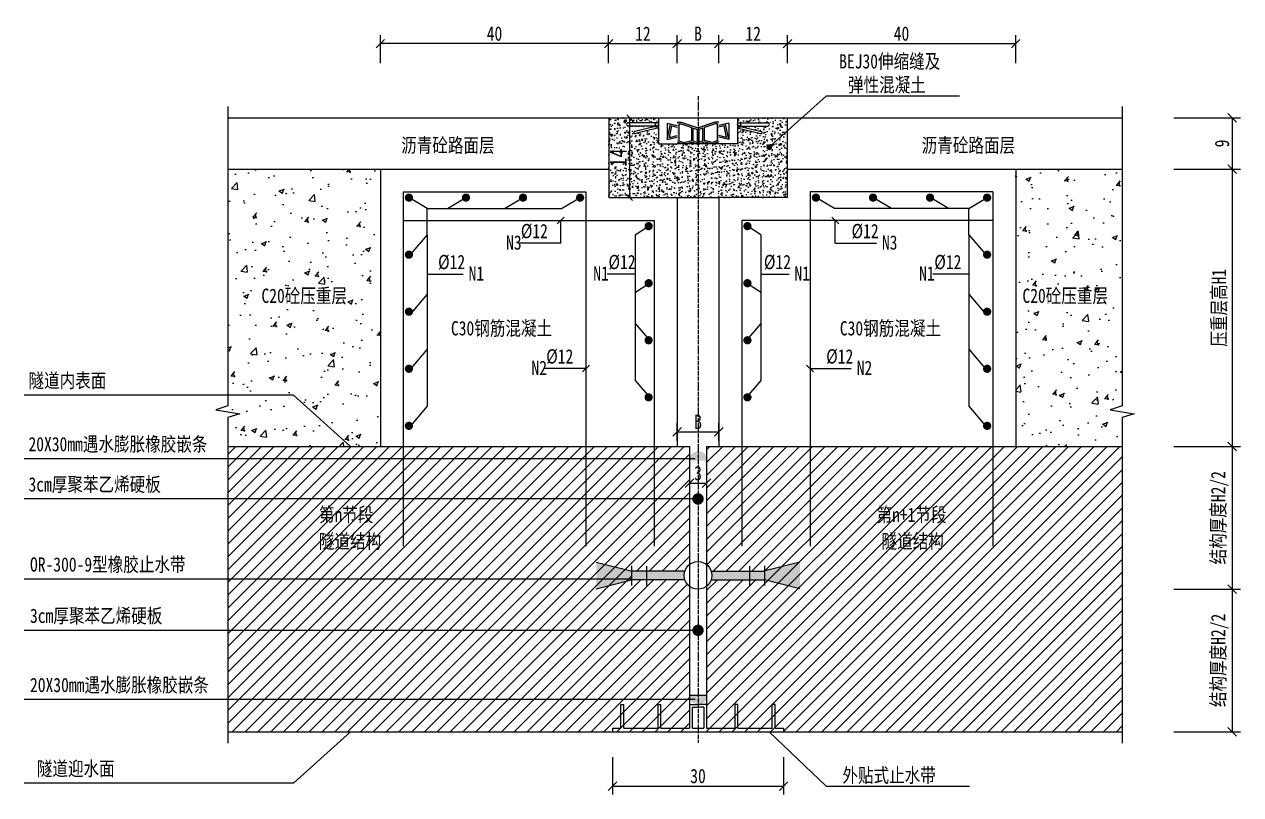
# Model space of a CAD drawing. Header units: millimetres. Extents: x 7719 to 273165, y -3008 to 2785.
# Drawn here: x 9907 to 12038, y 1435 to 2785 of the extents above; entities that cross this region are included whole.
import ezdxf

# ---------------------------------------------------------------- set-up
doc = ezdxf.new("R2010")
doc.units = ezdxf.units.MM
doc.header["$LTSCALE"] = 0.3
doc.header["$MEASUREMENT"] = 0
doc.linetypes.add('ACAD_ISO04W100', pattern=[30, 24, -3, 0, -3])
for name, color, linetype in [('D', 4, 'Continuous'), ('DIM', 3, 'Continuous'), ('填充', 8, 'Continuous'), ('文字', 7, 'Continuous'), ('结构', 2, 'Continuous'), ('钢筋', 1, 'Continuous')]:
    doc.layers.add(name, color=color, linetype=linetype)
doc.styles.add('FSD', font='fsdb_e.shx', dxfattribs={"width": 0.8, "bigfont": 'fsd.shx'})
doc.styles.add('宋体', font='SimSun.ttf', dxfattribs={"width": 0.8})
doc.dimstyles.new('1比100结构', dxfattribs={"dimscale": 10, "dimtxt": 2.5, "dimasz": 1.5, "dimexe": 1.5, "dimexo": 1, "dimgap": 0.5, "dimtad": 1, "dimdec": 1, "dimdsep": 46, "dimtxsty": '宋体', "dimblk": 'ARCHTICK', "dimcen": 0.09, "dimclrd": 256, "dimclre": 256, "dimclrt": 6, "dimaunit": 1, "dimadec": 3, "dimazin": 0, "dimtfac": 1, "dimtdec": 1, "dimtix": 1, "dimtofl": 0, "dimtmove": 2, "dimatfit": 3, "dimldrblk": 'ARCHTICK', "dimfxl": 0, "dimtolj": 1, "dimtzin": 0, "dimarcsym": 0})
doc.dimstyles.new('lj-100', dxfattribs={"dimtxt": 30, "dimasz": 10, "dimexe": 15, "dimexo": 10, "dimgap": 5, "dimtad": 1, "dimlfac": 0.1, "dimdsep": 46, "dimtxsty": 'FSD', "dimblk": 'ARCHTICK', "dimcen": 25, "dimclrd": 7, "dimclre": 7, "dimclrt": 7, "dimadec": 0, "dimazin": 0, "dimtfac": 1, "dimtix": 1, "dimtmove": 2, "dimatfit": 3, "dimldrblk": 'ARCHTICK', "dimfxl": 0, "dimarcsym": 0})

# ---------------------------------------------------------------- blocks, each defined once
blk = doc.blocks.new('_ARCHTICK')
at = {"layer": 'DIM', "color": 4, "linetype": 'ByBlock'}
blk.add_line((-0.5, -0.5), (0.5, 0.5), dxfattribs=at)
blk = doc.blocks.new('*D35')
at = {"lineweight": -2}
for p, q in [((10930.6, 2717.1), (10930.6, 2766.2)), ((10930.6, 2751.2), (11050.6, 2751.2)), ((11050.6, 2717.1), (11050.6, 2766.2))]:
    blk.add_line(p, q, dxfattribs=at)
at = {"lineweight": -2, "xscale": 15, "yscale": 15, "zscale": 15, "rotation": 180}
blk.add_blockref('_ARCHTICK', (10930.6, 2751.2), dxfattribs=at)
at = {"lineweight": -2, "xscale": 15, "yscale": 15, "zscale": 15}
blk.add_blockref('_ARCHTICK', (11050.6, 2751.2), dxfattribs=at)
at = {"color": 6, "insert": (10990.6, 2768.7), "char_height": 25, "attachment_point": 5, "style": '宋体'}
blk.add_mtext('\\A1;12', dxfattribs=at)
blk = doc.blocks.new('*D36')
at = {"lineweight": -2}
for p, q in [((11050.6, 2717.1), (11050.6, 2766.2)), ((11050.6, 2751.2), (11123.8, 2751.2)), ((11123.8, 2717.1), (11123.8, 2766.2))]:
    blk.add_line(p, q, dxfattribs=at)
at = {"lineweight": -2, "xscale": 15, "yscale": 15, "zscale": 15, "rotation": 180}
blk.add_blockref('_ARCHTICK', (11050.6, 2751.2), dxfattribs=at)
at = {"lineweight": -2, "xscale": 15, "yscale": 15, "zscale": 15}
blk.add_blockref('_ARCHTICK', (11123.8, 2751.2), dxfattribs=at)
at = {"color": 6, "insert": (11087.2, 2768.7), "char_height": 25, "attachment_point": 5, "style": '宋体'}
blk.add_mtext('\\A1;B', dxfattribs=at)
blk = doc.blocks.new('*D37')
at = {"lineweight": -2}
for p, q in [((11123.8, 2717.1), (11123.8, 2766.2)), ((11123.8, 2751.2), (11243.8, 2751.2)), ((11243.8, 2717.1), (11243.8, 2766.2))]:
    blk.add_line(p, q, dxfattribs=at)
at = {"lineweight": -2, "xscale": 15, "yscale": 15, "zscale": 15, "rotation": 180}
blk.add_blockref('_ARCHTICK', (11123.8, 2751.2), dxfattribs=at)
at = {"lineweight": -2, "xscale": 15, "yscale": 15, "zscale": 15}
blk.add_blockref('_ARCHTICK', (11243.8, 2751.2), dxfattribs=at)
at = {"color": 6, "insert": (11183.8, 2768.7), "char_height": 25, "attachment_point": 5, "style": '宋体'}
blk.add_mtext('\\A1;12', dxfattribs=at)
blk = doc.blocks.new('2')
at = {"layer": 'D', "color": 4}
for p, q in [((212889.2, -137292.2), (212889.2, -137260.7)), ((212889.2, -137260.7), (212892.9, -137260.7)), ((212892.9, -137292.2), (212892.9, -137260.7)), ((212937.9, -137292.2), (212937.9, -137260.7)), ((212937.9, -137260.7), (212941.7, -137260.7)), ((212941.7, -137292.2), (212941.7, -137260.7)), ((212979.2, -137260.7), (212990.4, -137260.7)), ((212979.2, -137260.7), (212979.2, -137292.2)), ((213001.7, -137260.7), (212990.4, -137260.7)), ((213001.7, -137260.7), (213001.7, -137292.2)), ((213039.2, -137292.2), (213039.2, -137260.7)), ((213042.9, -137260.7), (213039.2, -137260.7)), ((213042.9, -137292.2), (213042.9, -137260.7)), ((213087.9, -137292.2), (213087.9, -137260.7)), ((213091.7, -137260.7), (213087.9, -137260.7)), ((213091.7, -137292.2), (213091.7, -137260.7)), ((212982.9, -137264.5), (212990.4, -137264.5)), ((212982.9, -137264.5), (212982.9, -137292.2)), ((212997.9, -137264.5), (212990.4, -137264.5)), ((212997.9, -137264.5), (212997.9, -137292.2)), ((212877.9, -137292.2), (212889.2, -137292.2)), ((212877.9, -137292.2), (212877.9, -137296.7)), ((212892.9, -137292.2), (212937.9, -137292.2)), ((212941.7, -137292.2), (212979.2, -137292.2)), ((212982.9, -137292.2), (212997.9, -137292.2)), ((213001.7, -137292.2), (213039.2, -137292.2)), ((213042.9, -137292.2), (213087.9, -137292.2)), ((213091.7, -137292.2), (213102.9, -137292.2)), ((213102.9, -137292.2), (213102.9, -137296.7)), ((212877.9, -137296.7), (213102.9, -137296.7))]:
    blk.add_line(p, q, dxfattribs=at)
blk = doc.blocks.new('*D38')
at = {"lineweight": -2}
for p, q in [((11921.1, 2531.3), (12038, 2531.3)), ((12023, 2531.3), (12023, 2045.2)), ((11921.1, 2045.2), (12038, 2045.2))]:
    blk.add_line(p, q, dxfattribs=at)
at = {"lineweight": -2, "xscale": 15, "yscale": 15, "zscale": 15}
for p, rotation in [((12023, 2531.3), 90), ((12023, 2045.2), 270)]:
    blk.add_blockref('_ARCHTICK', p, dxfattribs=dict(at, rotation=rotation))
at = {"color": 6, "insert": (12001.5, 2288.3), "char_height": 25, "attachment_point": 5, "rotation": 90, "style": '宋体'}
blk.add_mtext('\\A1;压重层高H1', dxfattribs=at)
blk = doc.blocks.new('*D39')
at = {"lineweight": -2}
for p, q in [((11921.1, 2045.2), (12038, 2045.2)), ((12023, 2045.2), (12023, 1795.2)), ((11921.1, 1795.2), (12038, 1795.2))]:
    blk.add_line(p, q, dxfattribs=at)
at = {"lineweight": -2, "xscale": 15, "yscale": 15, "zscale": 15}
for p, rotation in [((12023, 2045.2), 90), ((12023, 1795.2), 270)]:
    blk.add_blockref('_ARCHTICK', p, dxfattribs=dict(at, rotation=rotation))
at = {"color": 6, "insert": (12001.6, 1920.2), "char_height": 25, "attachment_point": 5, "rotation": 90, "style": '宋体'}
blk.add_mtext('\\A1;结构厚度H2/2', dxfattribs=at)
blk = doc.blocks.new('*D40')
at = {"lineweight": -2}
for p, q in [((11921.1, 1795.2), (12038, 1795.2)), ((12023, 1795.2), (12023, 1545.2)), ((11921.1, 1545.2), (12038, 1545.2))]:
    blk.add_line(p, q, dxfattribs=at)
at = {"lineweight": -2, "xscale": 15, "yscale": 15, "zscale": 15}
for p, rotation in [((12023, 1795.2), 90), ((12023, 1545.2), 270)]:
    blk.add_blockref('_ARCHTICK', p, dxfattribs=dict(at, rotation=rotation))
at = {"color": 6, "insert": (12001.6, 1670.2), "char_height": 25, "attachment_point": 5, "rotation": 90, "style": '宋体'}
blk.add_mtext('\\A1;结构厚度H2/2', dxfattribs=at)
blk = doc.blocks.new('*D41')
at = {"lineweight": -2}
for p, q in [((11072.2, 2011.4), (11072.2, 1965.8)), ((11102.2, 2011.4), (11102.2, 1965.8)), ((11072.2, 1980.8), (11102.2, 1980.8))]:
    blk.add_line(p, q, dxfattribs=at)
at = {"lineweight": -2, "xscale": 15, "yscale": 15, "zscale": 15, "rotation": 180}
blk.add_blockref('_ARCHTICK', (11072.2, 1980.8), dxfattribs=at)
at = {"lineweight": -2, "xscale": 15, "yscale": 15, "zscale": 15}
blk.add_blockref('_ARCHTICK', (11102.2, 1980.8), dxfattribs=at)
at = {"color": 6, "insert": (11087.2, 1998.3), "char_height": 25, "attachment_point": 5, "style": '宋体'}
blk.add_mtext('\\A1;3', dxfattribs=at)
blk = doc.blocks.new('*D47')
at = {"lineweight": -2}
for p, q in [((11050.6, 2055.2), (11050.6, 2085.8)), ((11050.6, 2070.8), (11123.8, 2070.8)), ((11123.8, 2055.2), (11123.8, 2085.8))]:
    blk.add_line(p, q, dxfattribs=at)
at = {"lineweight": -2, "xscale": 15, "yscale": 15, "zscale": 15, "rotation": 180}
blk.add_blockref('_ARCHTICK', (11050.6, 2070.8), dxfattribs=at)
at = {"lineweight": -2, "xscale": 15, "yscale": 15, "zscale": 15}
blk.add_blockref('_ARCHTICK', (11123.8, 2070.8), dxfattribs=at)
at = {"color": 6, "insert": (11087.2, 2088.3), "char_height": 25, "attachment_point": 5, "style": '宋体'}
blk.add_mtext('\\A1;B', dxfattribs=at)
blk = doc.blocks.new('*D42')
at = {"lineweight": -2}
for p, q in [((10937.2, 1500.5), (10937.2, 1434.9)), ((11237.2, 1500.5), (11237.2, 1434.9)), ((10937.2, 1449.9), (11237.2, 1449.9))]:
    blk.add_line(p, q, dxfattribs=at)
at = {"lineweight": -2, "xscale": 15, "yscale": 15, "zscale": 15, "rotation": 180}
blk.add_blockref('_ARCHTICK', (10937.2, 1449.9), dxfattribs=at)
at = {"lineweight": -2, "xscale": 15, "yscale": 15, "zscale": 15}
blk.add_blockref('_ARCHTICK', (11237.2, 1449.9), dxfattribs=at)
at = {"color": 6, "insert": (11087.2, 1467.4), "char_height": 25, "attachment_point": 5, "style": '宋体'}
blk.add_mtext('\\A1;30', dxfattribs=at)
blk = doc.blocks.new('*D43')
at = {"color": 7, "lineweight": -2}
for p, q in [((10944.5, 2621.3), (10982.2, 2621.3)), ((10967.2, 2621.3), (10967.2, 2481.3)), ((10944.5, 2481.3), (10982.2, 2481.3))]:
    blk.add_line(p, q, dxfattribs=at)
at = {"color": 7, "lineweight": -2, "xscale": 10, "yscale": 10, "zscale": 10}
for p, rotation in [((10967.2, 2621.3), 90), ((10967.2, 2481.3), 270)]:
    blk.add_blockref('_ARCHTICK', p, dxfattribs=dict(at, rotation=rotation))
at = {"color": 7, "insert": (10947.2, 2551.3), "char_height": 30, "attachment_point": 5, "rotation": 90, "style": '宋体'}
blk.add_mtext('14', dxfattribs=at)
blk = doc.blocks.new('*D44')
at = {"lineweight": -2}
for p, q in [((11921.1, 2621.3), (12038, 2621.3)), ((12023, 2621.3), (12023, 2531.3)), ((11921.1, 2531.3), (12038, 2531.3))]:
    blk.add_line(p, q, dxfattribs=at)
at = {"lineweight": -2, "xscale": 15, "yscale": 15, "zscale": 15}
for p, rotation in [((12023, 2621.3), 90), ((12023, 2531.3), 270)]:
    blk.add_blockref('_ARCHTICK', p, dxfattribs=dict(at, rotation=rotation))
at = {"color": 6, "insert": (12005.5, 2576.3), "char_height": 25, "attachment_point": 5, "rotation": 90, "style": '宋体'}
blk.add_mtext('\\A1;9', dxfattribs=at)
blk = doc.blocks.new('*D45')
at = {"lineweight": -2}
for p, q in [((10530.6, 2717.1), (10530.6, 2766.2)), ((10930.6, 2751.2), (10530.6, 2751.2)), ((10930.6, 2717.1), (10930.6, 2766.2))]:
    blk.add_line(p, q, dxfattribs=at)
at = {"lineweight": -2, "xscale": 15, "yscale": 15, "zscale": 15, "rotation": 180}
blk.add_blockref('_ARCHTICK', (10530.6, 2751.2), dxfattribs=at)
at = {"lineweight": -2, "xscale": 15, "yscale": 15, "zscale": 15}
blk.add_blockref('_ARCHTICK', (10930.6, 2751.2), dxfattribs=at)
at = {"color": 6, "insert": (10730.6, 2768.7), "char_height": 25, "attachment_point": 5, "style": '宋体'}
blk.add_mtext('\\A1;40', dxfattribs=at)
blk = doc.blocks.new('*D46')
at = {"lineweight": -2}
for p, q in [((11243.8, 2717.1), (11243.8, 2766.2)), ((11243.8, 2751.2), (11643.8, 2751.2)), ((11643.8, 2717.1), (11643.8, 2766.2))]:
    blk.add_line(p, q, dxfattribs=at)
at = {"lineweight": -2, "xscale": 15, "yscale": 15, "zscale": 15, "rotation": 180}
blk.add_blockref('_ARCHTICK', (11243.8, 2751.2), dxfattribs=at)
at = {"lineweight": -2, "xscale": 15, "yscale": 15, "zscale": 15}
blk.add_blockref('_ARCHTICK', (11643.8, 2751.2), dxfattribs=at)
at = {"color": 6, "insert": (11443.8, 2768.7), "char_height": 25, "attachment_point": 5, "style": '宋体'}
blk.add_mtext('\\A1;40', dxfattribs=at)

msp = doc.modelspace()

# ---------------------------------------------------------------- hatches: boundary and pattern name
at = {"layer": '填充'}
h = msp.add_hatch(dxfattribs=at)
h.set_pattern_fill('AR-CONC', color=256, scale=0.1, style=0)
h.set_pattern_definition([(50, (-206956.993, 135893.19), (18.2184669, -1.59390855), [1.905, -20.955]), (355, (-206956.993, 135893.19), (-3.5242826, 19.1056643), [1.524, -16.764]), (100.451, (-206955.474, 135893.057), (14.6942502, 17.5116688), [1.619, -17.809]), (46.1842, (-206956.993, 135898.27), (27.107904, -4.2042328), [2.8575, -31.4325]), (96.6356, (-206954.734, 135897.92), (23.7404234, 24.7425556), [2.4285, -26.7135]), (351.184, (-206956.993, 135898.27), (23.7404606, 24.7425118), [2.286, -25.146]), (21, (-206954.453, 135897), (15.161488, -10.22655185), [1.905, -20.955]), (326, (-206954.453, 135897), (6.1802028, 18.4187966), [1.524, -16.764]), (71.4514, (-206953.19, 135896.148), (21.3416491, 8.1922858), [1.619, -17.809]), (37.5, (-206956.9926, 135893.19), (0.30886033, 8.45550389), [0, -16.5608, 0, -17.018, 0, -16.8275]), (7.5, (-206956.993, 135893.19), (6.68196625, 10.01805748), [0, -9.7028, 0, -16.1798, 0, -6.4135]), (327.5, (-206962.657, 135893.19), (13.55905952, -0.5728744), [0, -6.35, 0, -19.812, 0, -26.289]), (317.5, (-206965.197, 135893.19), (14.81291814, 2.5426491), [0, -8.255, 0, -13.1572, 0, -18.669])])
h.paths.add_polyline_path([(11087.213, 2574.638), (11084.631, 2575.552), (11064.541, 2575.552), (11062.003, 2574.885), (11060.192, 2575.552), (11050.636, 2575.552), (11018.167, 2575.552), (11018.167, 2609.437, -0.4063833), (11015.047, 2606.775), (10965.013, 2606.775, -1.04899554), (10964.908, 2612.647), (11015.151, 2612.647, -0.39604235), (11018.167, 2609.98), (11018.167, 2621.342), (10930.636, 2621.342), (10930.636, 2481.342), (11087.213, 2481.342)])
h.paths.add_polyline_path([(10977.618, 2593.67, -1.14481063), (10976.368, 2597.304), (11015.248, 2606.594, -0.55240095), (11018.026, 2604.846, -0.37454235), (11016.353, 2602.925)], flags=16)
h.paths.add_polyline_path([(11243.79, 2598.368), (11214.001, 2571.467, -0.18571128), (11214.645, 2569.792, -1), (11209.645, 2569.792, -0.68675127), (11214.001, 2571.467), (11243.79, 2598.368), (11243.79, 2621.342), (11223.388, 2621.342), (11213.752, 2612.641, -0.18571128), (11214.397, 2610.965, -0.3693624), (11212.284, 2608.495, -0.31240098), (11209.413, 2606.775), (11159.379, 2606.775, -0.4063833), (11156.259, 2609.437), (11156.259, 2575.552), (11114.233, 2575.552), (11112.423, 2574.885), (11109.885, 2575.552), (11089.795, 2575.552), (11087.213, 2574.638), (11087.213, 2481.342), (11123.79, 2481.342), (11243.79, 2481.342)])
h.paths.add_polyline_path([(11158.073, 2602.925, -0.37454235), (11156.4, 2604.846, -0.55240095), (11159.178, 2606.594), (11198.058, 2597.304, -1.14481063), (11196.808, 2593.67)], flags=16)
h.paths.add_polyline_path([(11223.388, 2621.342), (11156.259, 2621.342), (11156.259, 2609.98, -0.39604235), (11159.275, 2612.647), (11209.518, 2612.647, -0.04295488), (11210.021, 2612.618, -0.44796291), (11213.752, 2612.641)], flags=17)
h.paths.add_polyline_path([(10920.777, 2530.128), (10920.777, 2572.556), (10965.777, 2572.556), (10965.777, 2530.128)], flags=9)
for points in [[(11041.333, 2606.975), (11050.636, 2604.716), (11050.636, 2607.68), (11039.124, 2610.476), (11033.374, 2583.022), (11050.636, 2587.214), (11050.636, 2590.178), (11037.129, 2586.898)], [(11133.093, 2606.975), (11123.79, 2604.716), (11123.79, 2607.68), (11135.302, 2610.476), (11141.051, 2583.022), (11123.79, 2587.214), (11123.79, 2590.178), (11137.297, 2586.898)], [(11072.654, 2020.492), (11072.213, 2020.933), (11072.213, 2025.701, -0.65893126), (11102.213, 2027.976), (11102.213, 2020.492)], [(11064.215, 1811.672, -0.15893924), (11064.215, 1826.672), (10971.615, 1826.672), (10908.82, 1842.198), (10908.82, 1795.911), (10970.658, 1811.672)], [(11110.211, 1826.672, -0.15893924), (11110.211, 1811.672), (11203.768, 1811.672), (11265.606, 1795.911), (11265.606, 1842.198), (11202.811, 1826.672)], [(11072.654, 1609.41), (11072.213, 1608.969), (11072.213, 1604.201, 0.65893126), (11102.213, 1601.925), (11102.213, 1609.41)]]:
    msp.add_hatch(color=256, dxfattribs=at).paths.add_polyline_path(points)
h = msp.add_hatch(color=256, dxfattribs=at)
h.paths.add_polyline_path([(11087.213, 2603.488), (11057.807, 2613.351), (11050.636, 2613.351), (11050.636, 2579.077), (11062.003, 2574.885), (11076.07, 2578.583), (11087.213, 2574.638)])
h.paths.add_polyline_path([(11053.516, 2610.471), (11057.337, 2610.471), (11076.07, 2604.188), (11076.07, 2581.562), (11062.148, 2577.901), (11053.516, 2581.084)], flags=16)
h.paths.add_polyline_path([(11078.95, 2603.222), (11085.773, 2600.933), (11085.773, 2578.204), (11078.95, 2580.619)], flags=16)
h = msp.add_hatch(color=256, dxfattribs=at)
h.paths.add_polyline_path([(11087.213, 2603.488), (11116.619, 2613.351), (11123.79, 2613.351), (11123.79, 2579.077), (11112.423, 2574.885), (11098.356, 2578.583), (11087.213, 2574.638)])
h.paths.add_polyline_path([(11120.91, 2610.471), (11117.089, 2610.471), (11098.356, 2604.188), (11098.356, 2581.562), (11112.278, 2577.901), (11120.91, 2581.084)], flags=16)
h.paths.add_polyline_path([(11095.476, 2603.222), (11088.653, 2600.933), (11088.653, 2578.204), (11095.476, 2580.619)], flags=16)
h = msp.add_hatch(dxfattribs=at)
h.set_pattern_fill('AR-CONC', color=256, scale=0.5, style=0)
h.set_pattern_definition([(50, (-235257.485, 136057.88), (91.092334, -7.969543), [9.525, -104.775]), (355, (-235257.48, 136057.88), (-17.621413, 95.52832), [7.62, -83.82]), (100.451, (-235249.89, 136057.22), (73.47125, 87.558344), [8.095, -89.045]), (46.1842, (-235257.48, 136083.28), (135.53952, -21.021164), [14.2875, -157.1625]), (96.6356, (-235246.19, 136081.53), (118.70212, 123.71278), [12.1425, -133.5675]), (351.184, (-235257.48, 136083.28), (118.7023, 123.71256), [11.43, -125.73]), (21, (-235244.785, 136076.93), (75.80744, -51.13276), [9.525, -104.775]), (326, (-235244.78, 136076.93), (30.901014, 92.093983), [7.62, -83.82]), (71.4514, (-235238.47, 136072.67), (106.708245, 40.96143), [8.095, -89.045]), (37.5, (-235257.485, 136057.883), (1.5443016, 42.2775194), [0, -82.804, 0, -85.09, 0, -84.1375]), (7.5, (-235257.485, 136057.883), (33.409831, 50.0902874), [0, -48.514, 0, -80.899, 0, -32.0675]), (327.5, (-235285.806, 136057.883), (67.7952976, -2.864372), [0, -31.75, 0, -99.06, 0, -131.445]), (317.5, (-235298.506, 136057.883), (74.064591, 12.713246), [0, -41.275, 0, -65.786, 0, -93.345])])
h.paths.add_polyline_path([(10530.636, 2531.342), (10263.339, 2531.342), (10263.339, 2135.15), (10378.419, 2135.15), (10478.061, 2045.172), (10530.636, 2045.172)])
h.paths.add_polyline_path([(11830.585, 2531.342), (11643.79, 2531.342), (11643.79, 2045.172), (11830.585, 2045.172), (11830.585, 2095.667), (11851.585, 2102.667), (11809.585, 2109.667), (11830.585, 2116.667)])
h.paths.add_polyline_path([(10378.419, 2135.15), (10263.339, 2135.15), (10263.339, 2116.667), (10242.339, 2109.667), (10284.339, 2102.667), (10263.339, 2095.667), (10263.339, 2045.172), (10478.061, 2045.172)])
h.paths.add_polyline_path([(10314.098, 2284.794), (10486.862, 2284.794), (10486.862, 2333.752), (10314.098, 2333.752)], flags=24)
h.paths.add_polyline_path([(11647.516, 2284.794), (11820.28, 2284.794), (11820.28, 2333.752), (11647.516, 2333.752)], flags=24)
h = msp.add_hatch(dxfattribs=at)
h.set_pattern_fill('ANSI31', color=256, scale=5, style=0)
h.set_pattern_definition([(45, (-235257.485, 136307.883), (-11.22532015, 11.22532015), [])])
h.paths.add_polyline_path([(10414.814, 1901.412), (10530.689, 1901.412), (10530.689, 1950.37), (10414.814, 1950.37)], flags=24)
h.paths.add_polyline_path([(10414.814, 1854.798), (10544.911, 1854.798), (10544.911, 1903.756), (10414.814, 1903.756)], flags=24)
h.paths.add_polyline_path([(11391.714, 1901.412), (11536.034, 1901.412), (11536.034, 1950.37), (11391.714, 1950.37)], flags=24)
h.paths.add_polyline_path([(11400.64, 1854.798), (11530.738, 1854.798), (11530.738, 1903.756), (11400.64, 1903.756)], flags=24)
edge = h.paths.add_edge_path()
edge.add_line((10263.339, 1545.172), (11072.213, 1545.172))
edge.add_line((11072.213, 1545.172), (11072.213, 1800.194))
edge.add_arc((11087.213, 1819.172), 24.19, 198.062014, 231.677119, ccw=False)
edge.add_line((11064.215, 1811.672), (10970.658, 1811.672))
edge.add_line((10970.658, 1811.672), (10908.82, 1795.911))
edge.add_line((10908.82, 1795.911), (10656.508, 1699.851))
edge.add_line((10656.508, 1699.851), (10263.339, 1699.851))
edge.add_line((10263.339, 1699.851), (10263.339, 1545.172))
edge = h.paths.add_edge_path()
edge.add_line((11830.585, 2045.172), (11102.213, 2045.172))
edge.add_line((11102.213, 2045.172), (11102.213, 1838.15))
edge.add_arc((11087.213, 1819.172), 24.19, 18.062014, 51.677119, ccw=False)
edge.add_line((11110.211, 1826.672), (11202.811, 1826.672))
edge.add_line((11202.811, 1826.672), (11203.768, 1826.909))
edge.add_line((11203.768, 1826.909), (11203.768, 1811.672))
edge.add_line((11203.768, 1811.672), (11110.211, 1811.672))
edge.add_arc((11087.213, 1819.172), 24.19, 308.322881, 341.937986, ccw=False)
edge.add_line((11102.213, 1800.194), (11102.213, 1545.172))
edge.add_line((11102.213, 1545.172), (11830.585, 1545.172))
edge.add_line((11830.585, 1545.172), (11830.585, 2045.172))
edge = h.paths.add_edge_path()
edge.add_line((11072.213, 2045.172), (10263.339, 2045.172))
edge.add_line((10263.339, 2045.172), (10263.339, 1699.851))
edge.add_line((10263.339, 1699.851), (10656.508, 1699.851))
edge.add_line((10656.508, 1699.851), (10908.82, 1795.911))
edge.add_line((10908.82, 1795.911), (10970.658, 1811.672))
edge.add_line((10970.658, 1811.672), (10970.658, 1826.909))
edge.add_line((10970.658, 1826.909), (10971.615, 1826.672))
edge.add_line((10971.615, 1826.672), (11064.215, 1826.672))
edge.add_arc((11087.213, 1819.172), 24.19, 128.322881, 161.937986, ccw=False)
edge.add_line((11072.213, 1838.15), (11072.213, 2045.172))

# ---------------------------------------------------------------- linework, layer by layer
at = {"color": 6, "linetype": 'ACAD_ISO04W100'}
msp.add_line((11087.213, 2659.193), (11087.213, 1525.95), dxfattribs=at)
for p, q in [((11312.035, 2659.994), (11212.145, 2569.792)), ((11312.035, 2659.994), (11545.657, 2659.994)), ((10263.339, 2641.342), (10263.339, 2116.667)), ((11830.585, 2641.342), (11830.585, 2116.667)), ((11015.047, 2606.775), (10964.744, 2606.775)), ((11015.151, 2612.647), (10964.848, 2612.647)), ((11015.248, 2606.594), (10976.368, 2597.304)), ((11016.353, 2602.925), (10977.618, 2593.67)), ((11018.167, 2621.342), (11018.167, 2575.552)), ((11033.374, 2611.872), (11033.374, 2583.022)), ((11033.374, 2611.872), (11050.636, 2607.68)), ((11033.374, 2583.022), (11039.124, 2610.476)), ((11037.129, 2586.898), (11041.333, 2606.975)), ((11041.333, 2606.975), (11050.636, 2604.716)), ((11041.924, 2609.796), (11041.943, 2609.885)), ((11050.636, 2621.342), (11123.79, 2621.342)), ((11050.636, 2613.351), (11057.807, 2613.351)), ((11053.516, 2610.471), (11053.516, 2581.084)), ((11053.516, 2610.471), (11057.337, 2610.471)), ((11057.337, 2610.471), (11076.07, 2604.188)), ((11057.807, 2613.351), (11087.213, 2603.488)), ((11076.07, 2581.562), (11076.07, 2604.188)), ((11078.95, 2580.619), (11078.95, 2603.222)), ((11078.95, 2603.222), (11085.773, 2600.933)), ((11085.773, 2600.933), (11085.773, 2578.204)), ((11116.619, 2613.351), (11087.213, 2603.488)), ((11095.476, 2603.222), (11088.653, 2600.933)), ((11088.653, 2600.933), (11088.653, 2578.204)), ((11095.476, 2580.619), (11095.476, 2603.222)), ((11117.089, 2610.471), (11098.356, 2604.188)), ((11098.356, 2581.562), (11098.356, 2604.188)), ((11123.79, 2613.351), (11116.619, 2613.351)), ((11120.91, 2610.471), (11117.089, 2610.471)), ((11120.91, 2610.471), (11120.91, 2581.084)), ((11141.051, 2611.872), (11123.79, 2607.68)), ((11133.093, 2606.975), (11123.79, 2604.716)), ((11132.502, 2609.796), (11132.483, 2609.885)), ((11137.297, 2586.898), (11133.093, 2606.975)), ((11141.051, 2583.022), (11135.302, 2610.476)), ((11141.051, 2611.872), (11141.051, 2583.022)), ((11156.259, 2621.342), (11156.259, 2575.552)), ((11158.073, 2602.925), (11196.808, 2593.67)), ((11159.178, 2606.594), (11198.058, 2597.304)), ((11159.275, 2612.647), (11209.578, 2612.647)), ((11159.379, 2606.775), (11209.682, 2606.775)), ((11033.374, 2583.022), (11050.636, 2587.214)), ((11037.129, 2586.898), (11050.636, 2590.178)), ((11050.636, 2579.077), (11062.003, 2574.885)), ((11053.516, 2581.084), (11062.148, 2577.901)), ((11062.148, 2577.901), (11076.07, 2581.562)), ((11078.95, 2580.619), (11085.773, 2578.204)), ((11095.476, 2580.619), (11088.653, 2578.204)), ((11112.278, 2577.901), (11098.356, 2581.562)), ((11120.91, 2581.084), (11112.278, 2577.901)), ((11123.79, 2579.077), (11112.423, 2574.885)), ((11137.297, 2586.898), (11123.79, 2590.178)), ((11141.051, 2583.022), (11123.79, 2587.214)), ((11018.167, 2575.552), (11050.636, 2575.552)), ((11156.259, 2575.552), (11050.636, 2575.552)), ((11062.003, 2574.885), (11076.07, 2578.583)), ((11076.07, 2578.583), (11087.213, 2574.638)), ((11098.356, 2578.583), (11087.213, 2574.638)), ((11112.423, 2574.885), (11098.356, 2578.583)), ((10530.636, 2531.342), (10530.636, 2045.172)), ((11643.79, 2531.342), (11643.79, 2045.172)), ((10612.591, 2462.555), (10580.636, 2481.342)), ((10648.259, 2462.555), (10680.636, 2481.342)), ((10748.259, 2462.555), (10780.636, 2481.342)), ((10848.259, 2462.555), (10880.636, 2481.342)), ((11326.167, 2462.555), (11293.79, 2481.342)), ((11426.167, 2462.555), (11393.79, 2481.342)), ((11526.167, 2462.555), (11493.79, 2481.342)), ((11561.835, 2462.555), (11593.79, 2481.342)), ((10612.591, 2416.265), (10612.591, 2462.555)), ((10612.591, 2462.555), (10848.259, 2462.555)), ((11561.835, 2462.555), (11326.167, 2462.555)), ((11561.835, 2416.265), (11561.835, 2462.555)), ((10852.727, 2447.091), (10840.602, 2435.593)), ((10846.664, 2401.327), (10846.664, 2441.342)), ((10977.337, 2416.265), (11000.636, 2431.342)), ((11197.089, 2416.265), (11173.79, 2431.342)), ((11321.699, 2447.091), (11333.824, 2435.593)), ((11327.762, 2401.327), (11327.762, 2441.342)), ((10612.591, 2416.265), (10584.181, 2382.593)), ((10612.591, 2416.265), (10612.591, 2115.64)), ((10977.337, 2416.265), (10977.337, 2160.897)), ((11197.089, 2416.265), (11197.089, 2160.897)), ((11561.835, 2416.265), (11561.835, 2115.64)), ((11561.835, 2416.265), (11590.245, 2382.593)), ((10846.664, 2401.327), (10774.225, 2401.327)), ((11327.762, 2401.327), (11400.201, 2401.327)), ((10612.591, 2347.1), (10675.734, 2347.1)), ((10977.337, 2347.1), (10927.801, 2347.1)), ((11197.089, 2347.1), (11246.625, 2347.1)), ((11561.835, 2347.1), (11498.692, 2347.1)), ((10977.741, 2315.64), (11001.04, 2330.716)), ((11196.685, 2315.64), (11173.386, 2330.716)), ((10612.591, 2312.063), (10584.181, 2278.391)), ((11561.835, 2312.063), (11590.245, 2278.391)), ((10977.337, 2260.897), (11005.747, 2227.225)), ((11197.089, 2260.897), (11168.679, 2227.225)), ((10612.591, 2215.64), (10584.181, 2181.967)), ((11561.835, 2215.64), (11590.245, 2181.967)), ((10891.107, 2181.672), (10818.667, 2181.672)), ((10897.169, 2187.421), (10885.045, 2175.922)), ((11277.257, 2187.421), (11289.381, 2175.922)), ((11283.319, 2181.672), (11355.759, 2181.672)), ((10977.337, 2160.897), (11005.747, 2127.225)), ((11197.089, 2160.897), (11168.679, 2127.225)), ((10378.419, 2135.15), (9906.744, 2135.15)), ((10378.419, 2135.15), (10478.309, 2044.948)), ((10263.339, 2116.667), (10242.339, 2109.667)), ((10612.591, 2115.64), (10584.181, 2081.967)), ((11561.835, 2115.64), (11590.245, 2081.967)), ((11830.585, 2116.667), (11809.585, 2109.667)), ((10242.339, 2109.667), (10284.339, 2102.667)), ((10284.339, 2102.667), (10263.339, 2095.667)), ((10263.339, 2095.667), (10263.339, 1525.172)), ((11809.585, 2109.667), (11851.585, 2102.667)), ((11851.585, 2102.667), (11830.585, 2095.667)), ((11830.585, 2095.667), (11830.585, 1525.172)), ((11082.213, 2023.745), (9906.744, 2023.745)), ((11082.213, 1953.191), (9906.744, 1953.191)), ((10970.658, 1812.81), (9906.744, 1812.81)), ((11082.213, 1722.906), (9906.744, 1722.906)), ((11082.213, 1601.6), (9906.744, 1601.6)), ((10378.419, 1454.97), (10478.309, 1545.172)), ((11311.787, 1449.851), (11212.145, 1545.172)), ((10378.419, 1454.97), (9906.744, 1454.97)), ((11311.787, 1449.851), (11562.92, 1449.851))]:
    msp.add_line(p, q)
at = {"color": 1}
for p, q in [((10263.339, 2621.342), (11064.213, 2621.342)), ((11110.213, 2621.342), (11830.585, 2621.342)), ((10263.339, 2531.342), (10930.636, 2531.342)), ((11243.79, 2531.342), (11830.585, 2531.342)), ((10570.636, 2491.342), (10890.636, 2491.342)), ((10570.636, 2491.342), (10570.636, 1870.172)), ((10890.636, 2491.342), (10890.636, 1870.172)), ((11050.636, 2481.342), (11050.636, 2045.172)), ((11123.79, 2481.342), (11123.79, 2045.172)), ((11283.79, 2491.342), (11283.79, 1870.172)), ((11603.79, 2491.342), (11283.79, 2491.342)), ((11603.79, 2491.342), (11603.79, 1870.172)), ((10570.636, 2441.342), (11010.636, 2441.342)), ((11010.636, 2441.342), (11010.636, 1870.172)), ((11603.79, 2441.342), (11163.79, 2441.342)), ((11163.79, 2441.342), (11163.79, 1870.172)), ((10263.339, 2045.172), (11072.213, 2045.172)), ((11072.213, 2045.172), (11072.213, 1593.172)), ((11102.213, 2045.172), (11830.585, 2045.172)), ((11102.213, 2045.172), (11102.213, 1593.172)), ((10263.339, 1545.172), (11830.585, 1545.172))]:
    msp.add_line(p, q, dxfattribs=at)
at = {"color": 1, "linetype": 'Continuous'}
for p, q in [((10970.658, 1836.062), (10970.658, 1801.346)), ((10970.658, 1836.062), (10970.658, 1801.346)), ((10996.85, 1835.126), (10996.85, 1800.41)), ((10996.85, 1835.126), (10996.85, 1800.41)), ((11177.576, 1835.126), (11177.576, 1800.41)), ((11203.768, 1836.062), (11203.768, 1801.346))]:
    msp.add_line(p, q, dxfattribs=at)
for points, const_width in [([(11209.645, 2569.792, 1), (11214.645, 2569.792, 1)], 5), ([(11082.213, 1953.191, 1), (11092.213, 1953.191, 1)], 10), ([(11082.213, 1722.906, 1), (11092.213, 1722.906, 1)], 10)]:
    msp.add_lwpolyline(points, format="xyb", close=True, dxfattribs=dict(const_width=const_width))
for centre, radius in [((11015.24, 2609.708), 2.94), ((11016.087, 2604.846), 1.939), ((11159.186, 2609.708), 2.94), ((11158.339, 2604.846), 1.939)]:
    msp.add_circle(centre, radius)
for centre, radius, start, end in [((10964.82, 2609.708), 2.94, 88.281093, 273.760271), ((11209.606, 2609.708), 2.94, 266.239729, 91.718907), ((10976.747, 2595.402), 1.939, 101.252376, 296.702626), ((11197.679, 2595.402), 1.939, 243.297374, 78.747624)]:
    msp.add_arc(centre, radius, start, end)
at = {"layer": 'D'}
msp.add_line((11072.213, 1609.41), (11102.213, 1609.41), dxfattribs=at)
at = {"layer": 'D', "color": 1, "const_width": 7.2}
for points in [[(10577.09, 2480.716, 1), (10584.181, 2481.967, 1)], [(10577.09, 2480.716, 1), (10584.181, 2481.967, 1)], [(10677.09, 2480.716, 1), (10684.181, 2481.967, 1)], [(10677.09, 2480.716, 1), (10684.181, 2481.967, 1)], [(10777.09, 2480.716, 1), (10784.181, 2481.967, 1)], [(10777.09, 2480.716, 1), (10784.181, 2481.967, 1)], [(10877.09, 2480.716, 1), (10884.181, 2481.967, 1)], [(10877.09, 2480.716, 1), (10884.181, 2481.967, 1)], [(10877.09, 2480.716, 1), (10884.181, 2481.967, 1)], [(10877.09, 2480.716, 1), (10884.181, 2481.967, 1)], [(11297.336, 2480.716, -1), (11290.245, 2481.967, -1)], [(11297.336, 2480.716, -1), (11290.245, 2481.967, -1)], [(11297.336, 2480.716, -1), (11290.245, 2481.967, -1)], [(11297.336, 2480.716, -1), (11290.245, 2481.967, -1)], [(11397.336, 2480.716, -1), (11390.245, 2481.967, -1)], [(11397.336, 2480.716, -1), (11390.245, 2481.967, -1)], [(11497.336, 2480.716, -1), (11490.245, 2481.967, -1)], [(11497.336, 2480.716, -1), (11490.245, 2481.967, -1)], [(11597.336, 2480.716, -1), (11590.245, 2481.967, -1)], [(11597.336, 2480.716, -1), (11590.245, 2481.967, -1)], [(10997.09, 2430.716, 1), (11004.181, 2431.967, 1)], [(10997.09, 2430.716, 1), (11004.181, 2431.967, 1)], [(10997.09, 2430.716, 1), (11004.181, 2431.967, 1)], [(10997.09, 2430.716, 1), (11004.181, 2431.967, 1)], [(11177.336, 2430.716, -1), (11170.245, 2431.967, -1)], [(11177.336, 2430.716, -1), (11170.245, 2431.967, -1)], [(11177.336, 2430.716, -1), (11170.245, 2431.967, -1)], [(11177.336, 2430.716, -1), (11170.245, 2431.967, -1)], [(10577.09, 2380.716, 1), (10584.181, 2381.967, 1)], [(10577.09, 2380.716, 1), (10584.181, 2381.967, 1)], [(11597.336, 2380.716, -1), (11590.245, 2381.967, -1)], [(11597.336, 2380.716, -1), (11590.245, 2381.967, -1)], [(10997.09, 2330.716, 1), (11004.181, 2331.967, 1)], [(10997.09, 2330.716, 1), (11004.181, 2331.967, 1)], [(10997.09, 2330.716, 1), (11004.181, 2331.967, 1)], [(10997.09, 2330.716, 1), (11004.181, 2331.967, 1)], [(11177.336, 2330.716, -1), (11170.245, 2331.967, -1)], [(11177.336, 2330.716, -1), (11170.245, 2331.967, -1)], [(11177.336, 2330.716, -1), (11170.245, 2331.967, -1)], [(11177.336, 2330.716, -1), (11170.245, 2331.967, -1)], [(10577.09, 2280.716, 1), (10584.181, 2281.967, 1)], [(10577.09, 2280.716, 1), (10584.181, 2281.967, 1)], [(11597.336, 2280.716, -1), (11590.245, 2281.967, -1)], [(11597.336, 2280.716, -1), (11590.245, 2281.967, -1)], [(10997.09, 2230.716, 1), (11004.181, 2231.967, 1)], [(10997.09, 2230.716, 1), (11004.181, 2231.967, 1)], [(10997.09, 2230.716, 1), (11004.181, 2231.967, 1)], [(10997.09, 2230.716, 1), (11004.181, 2231.967, 1)], [(11177.336, 2230.716, -1), (11170.245, 2231.967, -1)], [(11177.336, 2230.716, -1), (11170.245, 2231.967, -1)], [(11177.336, 2230.716, -1), (11170.245, 2231.967, -1)], [(11177.336, 2230.716, -1), (11170.245, 2231.967, -1)], [(10577.09, 2180.716, 1), (10584.181, 2181.967, 1)], [(10577.09, 2180.716, 1), (10584.181, 2181.967, 1)], [(11597.336, 2180.716, -1), (11590.245, 2181.967, -1)], [(11597.336, 2180.716, -1), (11590.245, 2181.967, -1)], [(10997.09, 2130.716, 1), (11004.181, 2131.967, 1)], [(10997.09, 2130.716, 1), (11004.181, 2131.967, 1)], [(10997.09, 2130.716, 1), (11004.181, 2131.967, 1)], [(10997.09, 2130.716, 1), (11004.181, 2131.967, 1)], [(11177.336, 2130.716, -1), (11170.245, 2131.967, -1)], [(11177.336, 2130.716, -1), (11170.245, 2131.967, -1)], [(11177.336, 2130.716, -1), (11170.245, 2131.967, -1)], [(11177.336, 2130.716, -1), (11170.245, 2131.967, -1)], [(10577.09, 2080.716, 1), (10584.181, 2081.967, 1)], [(10577.09, 2080.716, 1), (10584.181, 2081.967, 1)], [(11597.336, 2080.716, -1), (11590.245, 2081.967, -1)], [(11597.336, 2080.716, -1), (11590.245, 2081.967, -1)]]:
    msp.add_lwpolyline(points, format="xyb", close=True, dxfattribs=at)
at = {"layer": 'D', "color": 1}
msp.add_circle((11087.213, 1819.172), 24.19, dxfattribs=at)
at = {"layer": '结构', "color": 1}
for p, q in [((10908.82, 1842.198), (10971.615, 1826.672)), ((10908.82, 1842.198), (10971.615, 1826.672)), ((11265.606, 1842.198), (11202.811, 1826.672)), ((11265.606, 1842.198), (11202.811, 1826.672)), ((10908.82, 1795.911), (10970.658, 1811.672)), ((10908.82, 1795.911), (10970.658, 1811.672)), ((11064.215, 1811.672), (10970.658, 1811.672)), ((11064.215, 1811.672), (10970.658, 1811.672)), ((11064.215, 1826.672), (10971.615, 1826.672)), ((11064.215, 1826.672), (10971.615, 1826.672)), ((11110.211, 1826.672), (11202.811, 1826.672)), ((11110.211, 1826.672), (11202.811, 1826.672)), ((11110.211, 1811.672), (11203.768, 1811.672)), ((11265.606, 1795.911), (11203.768, 1811.672)), ((11265.606, 1795.911), (11203.768, 1811.672))]:
    msp.add_line(p, q, dxfattribs=at)
at = {"layer": '钢筋', "color": 2, "linetype": 'Continuous'}
for p, q in [((10930.636, 2621.342), (10930.636, 2481.342)), ((11243.79, 2481.342), (11243.79, 2621.342)), ((10930.636, 2481.342), (11123.79, 2481.342)), ((11243.79, 2481.342), (11123.79, 2481.342))]:
    msp.add_line(p, q, dxfattribs=at)

# ---------------------------------------------------------------- block references
at = {"xscale": 1.333333333313931, "yscale": 1.333333333343035, "zscale": 1.333333333333333}
msp.add_blockref('2', (-272900.04, 184607.457), dxfattribs=at)

# ---------------------------------------------------------------- texts
at = {"color": 7, "ltscale": 100, "style": '宋体', "width": 0.8}
for s, p in [('BEJ30伸缩缝及', (11334.521, 2707.74)), ('弹性混凝土', (11349.979, 2666.566)), ('沥青砼路面层', (10567.065, 2560.593)), ('沥青砼路面层', (11479.073, 2560.593)), ('%%C12', (10776.754, 2410.225)), ('%%C12', (11356.227, 2410.225)), ('%%C12', (10631.76, 2355.998)), ('%%C12', (10930.331, 2355.998)), ('%%C12', (11202.651, 2355.998)), ('%%C12', (11501.222, 2355.998)), ('C20砼压重层', (10322.258, 2296.842)), ('C20砼压重层', (11655.676, 2296.842)), ('C30钢筋混凝土', (10654.273, 2239.851)), ('C30钢筋混凝土', (11335.708, 2239.851)), ('%%C12', (10821.196, 2190.569)), ('%%C12', (11311.785, 2190.569)), ('隧道内表面', (9914.058, 2148.2)), ('20X30mm遇水膨胀橡胶嵌条', (9914.058, 2036.795)), ('3cm厚聚苯乙烯硬板', (9914.058, 1966.241)), ('第n节段', (10422.973, 1913.044)), ('第n+1节段', (11399.874, 1913.044)), ('隧道结构', (10422.973, 1866.568)), ('隧道结构', (11408.8, 1866.568)), ('OR-300-9型橡胶止水带', (9916.733, 1825.86)), ('3cm厚聚苯乙烯硬板', (9916.733, 1735.956)), ('20X30mm遇水膨胀橡胶嵌条', (9916.733, 1614.65)), ('隧道迎水面', (9928.63, 1468.02)), ('外贴式止水带', (11340.173, 1456.424))]:
    msp.add_text(s, height=25, dxfattribs=at).set_placement(p)
at = {"layer": '文字', "style": '宋体', "width": 0.8}
for s, p in [('N3', (10750.835, 2390.218)), ('N3', (11409.48, 2390.218)), ('N1', (10685.234, 2335.99)), ('N1', (10903.745, 2335.99)), ('N1', (11256.125, 2335.99)), ('N1', (11474.636, 2335.99)), ('N2', (10795.277, 2170.562)), ('N2', (11365.26, 2170.562))]:
    msp.add_text(s, height=25, dxfattribs=at).set_placement(p)

# ---------------------------------------------------------------- dimensions: what is measured, and where the dimension line sits
for base, p1, p2, text, picture, middle in [((10530.636, 2751.189), (10930.636, 2707.141), (10530.636, 2707.141), '40', '*D45', (10730.636, 2768.689)), ((11050.636, 2751.189), (10930.636, 2707.141), (11050.636, 2707.141), '12', '*D35', (10990.636, 2768.689)), ((11123.79, 2751.189), (11050.636, 2707.141), (11123.79, 2707.141), 'B', '*D36', (11087.213, 2768.689)), ((11243.79, 2751.189), (11123.79, 2707.141), (11243.79, 2707.141), '12', '*D37', (11183.79, 2768.689)), ((11237.213, 1449.851), (10937.213, 1510.464), (11237.213, 1510.464), '30', '*D42', (11087.213, 1467.351))]:
    dim = msp.add_linear_dim(base=base, p1=p1, p2=p2, text=text, dimstyle='1比100结构')
    dim.commit()
    dim.dimension.update_dxf_attribs({"geometry": picture, "text_midpoint": middle})
for base, p1, p2, angle, text, picture, middle in [((11643.79, 2751.189), (11243.79, 2707.141), (11643.79, 2707.141), 180, '40', '*D46', (11443.79, 2768.689)), ((12023.049, 2531.342), (11911.087, 2621.342), (11911.087, 2531.342), 90, '9', '*D44', (12005.549, 2576.342)), ((12023.049, 2045.172), (11911.087, 2531.342), (11911.087, 2045.172), 90, '压重层高H1', '*D38', (12001.452, 2288.257)), ((12023.049, 1795.172), (11911.087, 2045.172), (11911.087, 1795.172), 90, '结构厚度H2/2', '*D39', (12001.59, 1920.172)), ((12023.049, 1545.172), (11911.087, 1795.172), (11911.087, 1545.172), 90, '结构厚度H2/2', '*D40', (12001.59, 1670.172))]:
    dim = msp.add_linear_dim(base=base, p1=p1, p2=p2, angle=angle, text=text, dimstyle='1比100结构')
    dim.commit()
    dim.dimension.update_dxf_attribs({"geometry": picture, "text_midpoint": middle})
dim = msp.add_linear_dim(base=(10967.184, 2481.342), p1=(10934.543, 2621.342), p2=(10934.543, 2481.342), angle=90, dimstyle='lj-100', override={"dimtxsty": '宋体'})
dim.commit()
dim.dimension.update_dxf_attribs({"geometry": '*D43', "text_midpoint": (10947.184, 2551.342)})
for p1, p2, distance, text, picture, middle in [((11050.636, 2045.172), (11123.79, 2045.172), 25.655, 'B', '*D47', (11087.213, 2088.327)), ((11072.213, 2021.444), (11102.213, 2021.444), -40.604, '3', '*D41', (11087.213, 1998.341))]:
    dim = msp.add_aligned_dim(p1=p1, p2=p2, distance=distance, text=text, dimstyle='1比100结构')
    dim.commit()
    dim.dimension.update_dxf_attribs({"geometry": picture, "text_midpoint": middle})

doc.saveas('drawing.dxf')
